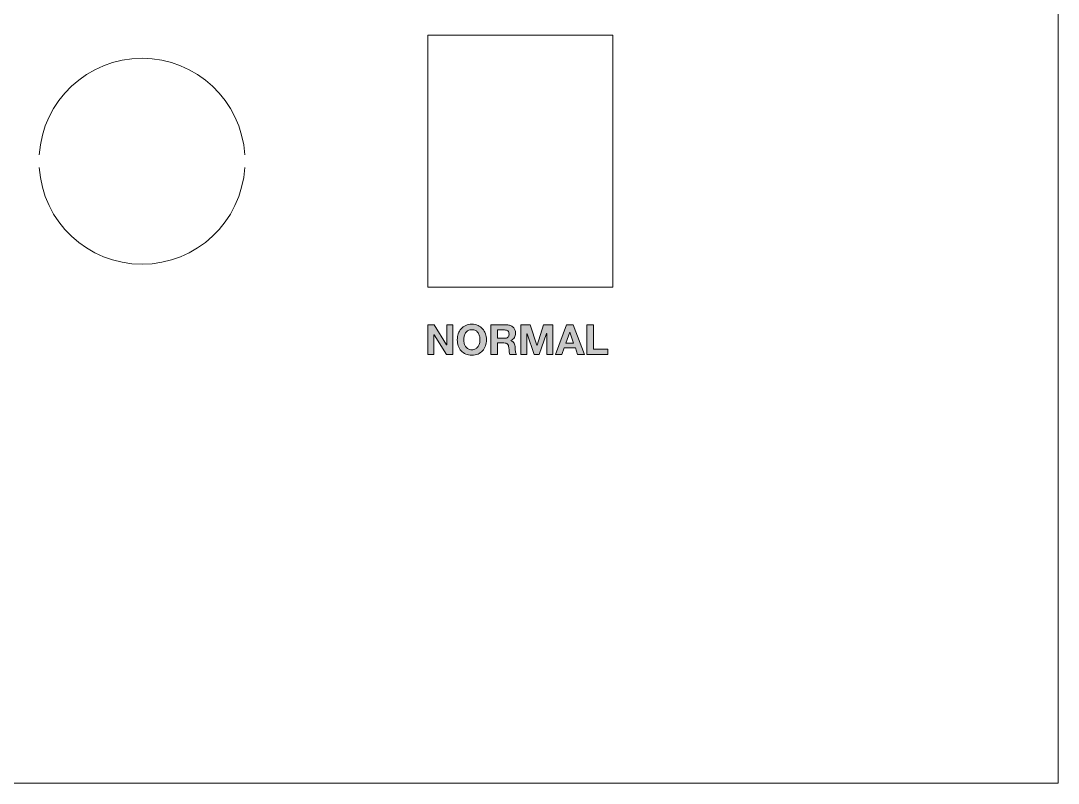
# Model space of a CAD drawing. Header units: millimetres. Extents: x -96603 to 124772, y -7961 to 11116.
# Drawn here: x 7066.5 to 7189.9, y 4432.6 to 4523.4 of the extents above; entities that cross this region are included whole.
import ezdxf

# ---------------------------------------------------------------- set-up
doc = ezdxf.new("R2010")
doc.units = ezdxf.units.MM
doc.layers.get('0').update_dxf_attribs({"lineweight": 15})
doc.layers.add('圖層 2', color=7, linetype='Continuous')

msp = doc.modelspace()

# ---------------------------------------------------------------- hatches: boundary and pattern name
h = msp.add_hatch(color=256)
h.paths.add_polyline_path([(7134.637, 4487.176), (7133.861, 4487.176), (7133.861, 4483.649), (7136.356, 4483.649), (7136.356, 4484.301), (7134.637, 4484.301)])
h.paths.add_polyline_path([(7132.237, 4487.176), (7131.441, 4487.176), (7130.108, 4483.649), (7130.888, 4483.649), (7131.165, 4484.434), (7132.484, 4484.434), (7132.75, 4483.649), (7133.555, 4483.649)])
h.paths.add_polyline_path([(7132.281, 4485.012), (7131.367, 4485.012), (7131.832, 4486.32)], flags=16)
h.paths.add_polyline_path([(7129.797, 4487.176), (7128.705, 4487.176), (7127.92, 4484.736), (7127.09, 4487.176), (7125.999, 4487.176), (7125.999, 4483.649), (7126.725, 4483.649), (7126.725, 4486.124), (7126.735, 4486.124), (7127.599, 4483.649), (7128.197, 4483.649), (7129.061, 4486.148), (7129.071, 4486.148), (7129.071, 4483.649), (7129.797, 4483.649)])
h.paths.add_polyline_path([(7117.183, 4484.81), (7117.173, 4484.81), (7115.701, 4487.176), (7114.931, 4487.176), (7114.931, 4483.649), (7115.657, 4483.649), (7115.657, 4486.01), (7115.667, 4486.01), (7117.134, 4483.649), (7117.909, 4483.649), (7117.909, 4487.176), (7117.183, 4487.176)])
h = msp.add_hatch(color=256)
edge = h.paths.add_edge_path()
edge.add_spline(control_points=[(7119.442, 4483.711), (7119.658, 4483.617), (7119.901, 4483.57), (7120.171, 4483.57), (7120.444, 4483.57), (7120.688, 4483.617), (7120.902, 4483.711)], knot_values=[10, 10, 10, 10, 11, 11, 11, 12, 12, 12, 12], degree=3, periodic=0)
edge.add_spline(control_points=[(7120.902, 4483.711), (7121.116, 4483.805), (7121.297, 4483.934), (7121.445, 4484.099)], knot_values=[9, 9, 9, 9, 10, 10, 10, 10], degree=3, periodic=0)
edge.add_spline(control_points=[(7121.445, 4484.099), (7121.593, 4484.263), (7121.707, 4484.457), (7121.786, 4484.679), (7121.865, 4484.901), (7121.904, 4485.141), (7121.904, 4485.398), (7121.904, 4485.661), (7121.865, 4485.905), (7121.786, 4486.131)], knot_values=[6, 6, 6, 6, 7, 7, 7, 8, 8, 8, 9, 9, 9, 9], degree=3, periodic=0)
edge.add_spline(control_points=[(7121.786, 4486.131), (7121.707, 4486.356), (7121.593, 4486.553), (7121.445, 4486.721)], knot_values=[5, 5, 5, 5, 6, 6, 6, 6], degree=3, periodic=0)
edge.add_spline(control_points=[(7121.445, 4486.721), (7121.297, 4486.889), (7121.116, 4487.021), (7120.902, 4487.116)], knot_values=[4, 4, 4, 4, 5, 5, 5, 5], degree=3, periodic=0)
edge.add_spline(control_points=[(7120.902, 4487.116), (7120.688, 4487.212), (7120.444, 4487.259), (7120.171, 4487.259), (7119.901, 4487.259), (7119.658, 4487.212), (7119.442, 4487.116)], knot_values=[2, 2, 2, 2, 3, 3, 3, 4, 4, 4, 4], degree=3, periodic=0)
edge.add_spline(control_points=[(7119.442, 4487.116), (7119.227, 4487.021), (7119.045, 4486.889), (7118.897, 4486.721)], knot_values=[1, 1, 1, 1, 2, 2, 2, 2], degree=3, periodic=0)
edge.add_spline(control_points=[(7118.897, 4486.721), (7118.749, 4486.553), (7118.635, 4486.356), (7118.556, 4486.131)], knot_values=[0, 0, 0, 0, 1, 1, 1, 1], degree=3, periodic=0)
edge.add_spline(control_points=[(7118.556, 4486.131), (7118.477, 4485.905), (7118.438, 4485.661), (7118.438, 4485.398), (7118.438, 4485.141), (7118.477, 4484.901), (7118.556, 4484.679)], knot_values=[14, 14, 14, 14, 15, 15, 15, 16, 16, 16, 16], degree=3, periodic=0)
edge.add_spline(control_points=[(7118.556, 4484.679), (7118.635, 4484.457), (7118.749, 4484.263), (7118.897, 4484.099)], knot_values=[13, 13, 13, 13, 14, 14, 14, 14], degree=3, periodic=0)
edge.add_spline(control_points=[(7118.897, 4484.099), (7119.045, 4483.934), (7119.227, 4483.805), (7119.442, 4483.711)], knot_values=[12, 12, 12, 12, 13, 13, 13, 13], degree=3, periodic=0)
edge = h.paths.add_edge_path(flags=16)
edge.add_spline(control_points=[(7120.616, 4484.318), (7120.494, 4484.251), (7120.345, 4484.217), (7120.171, 4484.217), (7119.996, 4484.217), (7119.848, 4484.251), (7119.727, 4484.318)], knot_values=[2, 2, 2, 2, 3, 3, 3, 4, 4, 4, 4], degree=3, periodic=0)
edge.add_spline(control_points=[(7119.727, 4484.318), (7119.605, 4484.386), (7119.506, 4484.476), (7119.43, 4484.588)], knot_values=[1, 1, 1, 1, 2, 2, 2, 2], degree=3, periodic=0)
edge.add_spline(control_points=[(7119.43, 4484.588), (7119.354, 4484.699), (7119.299, 4484.825), (7119.265, 4484.965)], knot_values=[0, 0, 0, 0, 1, 1, 1, 1], degree=3, periodic=0)
edge.add_spline(control_points=[(7119.265, 4484.965), (7119.23, 4485.105), (7119.213, 4485.249), (7119.213, 4485.398), (7119.213, 4485.552), (7119.23, 4485.702), (7119.265, 4485.847), (7119.299, 4485.992), (7119.354, 4486.121), (7119.43, 4486.235)], knot_values=[13, 13, 13, 13, 14, 14, 14, 15, 15, 15, 16, 16, 16, 16], degree=3, periodic=0)
edge.add_spline(control_points=[(7119.43, 4486.235), (7119.506, 4486.348), (7119.605, 4486.439), (7119.727, 4486.506)], knot_values=[12, 12, 12, 12, 13, 13, 13, 13], degree=3, periodic=0)
edge.add_spline(control_points=[(7119.727, 4486.506), (7119.848, 4486.574), (7119.996, 4486.608), (7120.171, 4486.608), (7120.345, 4486.608), (7120.494, 4486.574), (7120.616, 4486.506)], knot_values=[10, 10, 10, 10, 11, 11, 11, 12, 12, 12, 12], degree=3, periodic=0)
edge.add_spline(control_points=[(7120.616, 4486.506), (7120.737, 4486.439), (7120.836, 4486.348), (7120.912, 4486.235)], knot_values=[9, 9, 9, 9, 10, 10, 10, 10], degree=3, periodic=0)
edge.add_spline(control_points=[(7120.912, 4486.235), (7120.988, 4486.121), (7121.043, 4485.992), (7121.077, 4485.847)], knot_values=[8, 8, 8, 8, 9, 9, 9, 9], degree=3, periodic=0)
edge.add_spline(control_points=[(7121.077, 4485.847), (7121.112, 4485.702), (7121.129, 4485.552), (7121.129, 4485.398), (7121.129, 4485.249), (7121.112, 4485.105), (7121.077, 4484.965)], knot_values=[6, 6, 6, 6, 7, 7, 7, 8, 8, 8, 8], degree=3, periodic=0)
edge.add_spline(control_points=[(7121.077, 4484.965), (7121.043, 4484.825), (7120.988, 4484.699), (7120.912, 4484.588)], knot_values=[5, 5, 5, 5, 6, 6, 6, 6], degree=3, periodic=0)
edge.add_spline(control_points=[(7120.912, 4484.588), (7120.836, 4484.476), (7120.737, 4484.386), (7120.616, 4484.318)], knot_values=[4, 4, 4, 4, 5, 5, 5, 5], degree=3, periodic=0)
h = msp.add_hatch(color=256)
edge = h.paths.add_edge_path()
edge.add_spline(control_points=[(7123.984, 4485.027), (7124.178, 4485.027), (7124.318, 4484.984), (7124.404, 4484.899), (7124.489, 4484.813), (7124.545, 4484.678), (7124.572, 4484.494)], knot_values=[18, 18, 18, 18, 19, 19, 19, 20, 20, 20, 20], degree=3, periodic=0)
edge.add_spline(control_points=[(7124.572, 4484.494), (7124.591, 4484.352), (7124.606, 4484.204), (7124.616, 4484.049)], knot_values=[17, 17, 17, 17, 18, 18, 18, 18], degree=3, periodic=0)
edge.add_spline(control_points=[(7124.616, 4484.049), (7124.626, 4483.894), (7124.652, 4483.761), (7124.695, 4483.649)], knot_values=[16, 16, 16, 16, 17, 17, 17, 17], degree=3, periodic=0)
edge.add_spline(control_points=[(7124.695, 4483.649), (7124.695, 4483.649), (7125.471, 4483.649), (7125.471, 4483.649)], knot_values=[15, 15, 15, 15, 16, 16, 16, 16], degree=3, periodic=0)
edge.add_spline(control_points=[(7125.471, 4483.649), (7125.434, 4483.699), (7125.407, 4483.759), (7125.389, 4483.829)], knot_values=[14, 14, 14, 14, 15, 15, 15, 15], degree=3, periodic=0)
edge.add_spline(control_points=[(7125.389, 4483.829), (7125.371, 4483.9), (7125.358, 4483.975), (7125.349, 4484.054)], knot_values=[13, 13, 13, 13, 14, 14, 14, 14], degree=3, periodic=0)
edge.add_spline(control_points=[(7125.349, 4484.054), (7125.341, 4484.133), (7125.335, 4484.21), (7125.332, 4484.286)], knot_values=[12, 12, 12, 12, 13, 13, 13, 13], degree=3, periodic=0)
edge.add_spline(control_points=[(7125.332, 4484.286), (7125.329, 4484.362), (7125.325, 4484.428), (7125.322, 4484.484)], knot_values=[11, 11, 11, 11, 12, 12, 12, 12], degree=3, periodic=0)
edge.add_spline(control_points=[(7125.322, 4484.484), (7125.316, 4484.573), (7125.303, 4484.662), (7125.285, 4484.751)], knot_values=[10, 10, 10, 10, 11, 11, 11, 11], degree=3, periodic=0)
edge.add_spline(control_points=[(7125.285, 4484.751), (7125.267, 4484.839), (7125.238, 4484.921), (7125.199, 4484.995)], knot_values=[9, 9, 9, 9, 10, 10, 10, 10], degree=3, periodic=0)
edge.add_spline(control_points=[(7125.199, 4484.995), (7125.159, 4485.069), (7125.108, 4485.133), (7125.046, 4485.188)], knot_values=[8, 8, 8, 8, 9, 9, 9, 9], degree=3, periodic=0)
edge.add_spline(control_points=[(7125.046, 4485.188), (7124.983, 4485.242), (7124.904, 4485.282), (7124.809, 4485.309)], knot_values=[7, 7, 7, 7, 8, 8, 8, 8], degree=3, periodic=0)
edge.add_spline(control_points=[(7124.809, 4485.318), (7125.006, 4485.398), (7125.149, 4485.513), (7125.236, 4485.664)], knot_values=[5, 5, 5, 5, 6, 6, 6, 6], degree=3, periodic=0)
edge.add_spline(control_points=[(7125.236, 4485.664), (7125.323, 4485.816), (7125.367, 4485.995), (7125.367, 4486.202), (7125.367, 4486.337), (7125.343, 4486.463), (7125.295, 4486.58)], knot_values=[3, 3, 3, 3, 4, 4, 4, 5, 5, 5, 5], degree=3, periodic=0)
edge.add_spline(control_points=[(7125.295, 4486.58), (7125.247, 4486.697), (7125.178, 4486.8), (7125.088, 4486.889)], knot_values=[2, 2, 2, 2, 3, 3, 3, 3], degree=3, periodic=0)
edge.add_spline(control_points=[(7125.088, 4486.889), (7124.997, 4486.978), (7124.888, 4487.048), (7124.762, 4487.099)], knot_values=[1, 1, 1, 1, 2, 2, 2, 2], degree=3, periodic=0)
edge.add_spline(control_points=[(7124.762, 4487.099), (7124.635, 4487.15), (7124.493, 4487.176), (7124.334, 4487.176)], knot_values=[0, 0, 0, 0, 1, 1, 1, 1], degree=3, periodic=0)
edge.add_spline(control_points=[(7124.334, 4487.176), (7124.334, 4487.176), (7122.433, 4487.176), (7122.433, 4487.176)], knot_values=[24, 24, 24, 24, 25, 25, 25, 25], degree=3, periodic=0)
edge.add_spline(control_points=[(7122.433, 4487.176), (7122.433, 4487.176), (7122.433, 4483.649), (7122.433, 4483.649)], knot_values=[23, 23, 23, 23, 24, 24, 24, 24], degree=3, periodic=0)
edge.add_spline(control_points=[(7122.433, 4483.649), (7122.433, 4483.649), (7123.208, 4483.649), (7123.208, 4483.649)], knot_values=[22, 22, 22, 22, 23, 23, 23, 23], degree=3, periodic=0)
edge.add_spline(control_points=[(7123.208, 4483.649), (7123.208, 4483.649), (7123.208, 4485.027), (7123.208, 4485.027)], knot_values=[21, 21, 21, 21, 22, 22, 22, 22], degree=3, periodic=0)
edge.add_spline(control_points=[(7123.208, 4485.027), (7123.208, 4485.027), (7123.984, 4485.027), (7123.984, 4485.027)], knot_values=[20, 20, 20, 20, 21, 21, 21, 21], degree=3, periodic=0)
edge = h.paths.add_edge_path(flags=16)
edge.add_spline(control_points=[(7124.058, 4485.58), (7124.058, 4485.58), (7123.208, 4485.58), (7123.208, 4485.58)], knot_values=[6, 6, 6, 6, 7, 7, 7, 7], degree=3, periodic=0)
edge.add_spline(control_points=[(7123.208, 4485.58), (7123.208, 4485.58), (7123.208, 4486.573), (7123.208, 4486.573)], knot_values=[5, 5, 5, 5, 6, 6, 6, 6], degree=3, periodic=0)
edge.add_spline(control_points=[(7123.208, 4486.573), (7123.208, 4486.573), (7124.058, 4486.573), (7124.058, 4486.573)], knot_values=[4, 4, 4, 4, 5, 5, 5, 5], degree=3, periodic=0)
edge.add_spline(control_points=[(7124.058, 4486.573), (7124.236, 4486.573), (7124.369, 4486.534), (7124.458, 4486.457)], knot_values=[3, 3, 3, 3, 4, 4, 4, 4], degree=3, periodic=0)
edge.add_spline(control_points=[(7124.458, 4486.457), (7124.547, 4486.38), (7124.591, 4486.255), (7124.591, 4486.084), (7124.591, 4485.906), (7124.547, 4485.778), (7124.458, 4485.699)], knot_values=[1, 1, 1, 1, 2, 2, 2, 3, 3, 3, 3], degree=3, periodic=0)
edge.add_spline(control_points=[(7124.458, 4485.699), (7124.369, 4485.62), (7124.236, 4485.58), (7124.058, 4485.58)], knot_values=[0, 0, 0, 0, 1, 1, 1, 1], degree=3, periodic=0)

# ---------------------------------------------------------------- linework, layer by layer
for p in [(7189.931, 5182.649), (6969.931, 4432.649)]:
    msp.add_line(p, (7189.931, 4432.649))
msp.add_lwpolyline([(7114.931, 4491.649), (7136.931, 4491.649), (7136.931, 4521.649), (7114.931, 4521.649)], close=True)
for start, end in [(3.5101, 176.4899), (183.5101, 356.4899)]:
    msp.add_arc((7080.931, 4506.649), 12.25, start, end)
at = {"layer": '圖層 2', "lineweight": 0}
for p, q in [((7114.931, 4487.176), (7115.701, 4487.176)), ((7114.931, 4483.649), (7114.931, 4487.176)), ((7115.701, 4487.176), (7117.173, 4484.81)), ((7117.183, 4487.176), (7117.909, 4487.176)), ((7117.183, 4484.81), (7117.183, 4487.176)), ((7117.909, 4487.176), (7117.909, 4483.649)), ((7125.999, 4487.176), (7127.09, 4487.176)), ((7125.999, 4483.649), (7125.999, 4487.176)), ((7127.09, 4487.176), (7127.915, 4484.751)), ((7127.925, 4484.751), (7128.705, 4487.176)), ((7128.705, 4487.176), (7129.797, 4487.176)), ((7129.797, 4487.176), (7129.797, 4483.649)), ((7130.108, 4483.649), (7131.441, 4487.176)), ((7131.441, 4487.176), (7132.237, 4487.176)), ((7132.237, 4487.176), (7133.555, 4483.649)), ((7133.861, 4487.176), (7134.637, 4487.176)), ((7133.861, 4483.649), (7133.861, 4487.176)), ((7134.637, 4487.176), (7134.637, 4484.301)), ((7115.657, 4486.01), (7115.657, 4483.649)), ((7115.667, 4486.01), (7115.657, 4486.01)), ((7117.134, 4483.649), (7115.667, 4486.01)), ((7126.725, 4486.124), (7126.725, 4483.649)), ((7126.735, 4486.124), (7126.725, 4486.124)), ((7127.599, 4483.649), (7126.735, 4486.124)), ((7129.061, 4486.148), (7128.197, 4483.649)), ((7129.071, 4486.148), (7129.061, 4486.148)), ((7129.071, 4483.649), (7129.071, 4486.148)), ((7131.827, 4486.306), (7131.367, 4485.012)), ((7131.837, 4486.306), (7131.827, 4486.306)), ((7132.281, 4485.012), (7131.837, 4486.306)), ((7117.173, 4484.81), (7117.183, 4484.81)), ((7127.915, 4484.751), (7127.925, 4484.751)), ((7131.165, 4484.434), (7130.888, 4483.649)), ((7132.484, 4484.434), (7131.165, 4484.434)), ((7131.367, 4485.012), (7132.281, 4485.012)), ((7132.75, 4483.649), (7132.484, 4484.434)), ((7134.637, 4484.301), (7136.356, 4484.301)), ((7136.356, 4484.301), (7136.356, 4483.649)), ((7115.657, 4483.649), (7114.931, 4483.649)), ((7117.909, 4483.649), (7117.134, 4483.649)), ((7126.725, 4483.649), (7125.999, 4483.649)), ((7128.197, 4483.649), (7127.599, 4483.649)), ((7129.797, 4483.649), (7129.071, 4483.649)), ((7130.888, 4483.649), (7130.108, 4483.649)), ((7133.555, 4483.649), (7132.75, 4483.649)), ((7136.356, 4483.649), (7133.861, 4483.649))]:
    msp.add_line(p, q, dxfattribs=at)
for points in [[(7118.556, 4486.131), (7118.635, 4486.356), (7118.749, 4486.553), (7118.897, 4486.721)], [(7118.897, 4486.721), (7119.045, 4486.889), (7119.227, 4487.021), (7119.442, 4487.116)], [(7120.902, 4487.116), (7121.116, 4487.021), (7121.297, 4486.889), (7121.445, 4486.721)], [(7121.445, 4486.721), (7121.593, 4486.553), (7121.707, 4486.356), (7121.786, 4486.131)], [(7122.433, 4487.176), (7122.433, 4487.176), (7124.334, 4487.176), (7124.334, 4487.176)], [(7122.433, 4483.649), (7122.433, 4483.649), (7122.433, 4487.176), (7122.433, 4487.176)], [(7123.208, 4486.573), (7123.208, 4486.573), (7123.208, 4485.58), (7123.208, 4485.58)], [(7124.058, 4486.573), (7124.058, 4486.573), (7123.208, 4486.573), (7123.208, 4486.573)], [(7124.458, 4486.457), (7124.369, 4486.534), (7124.236, 4486.573), (7124.058, 4486.573)], [(7124.334, 4487.176), (7124.493, 4487.176), (7124.635, 4487.15), (7124.762, 4487.099)], [(7124.762, 4487.099), (7124.888, 4487.048), (7124.997, 4486.978), (7125.088, 4486.889)], [(7125.088, 4486.889), (7125.178, 4486.8), (7125.247, 4486.697), (7125.295, 4486.58)], [(7119.727, 4486.506), (7119.605, 4486.439), (7119.506, 4486.348), (7119.43, 4486.235)], [(7120.912, 4486.235), (7120.836, 4486.348), (7120.737, 4486.439), (7120.616, 4486.506)], [(7121.077, 4485.847), (7121.043, 4485.992), (7120.988, 4486.121), (7120.912, 4486.235)], [(7123.208, 4485.58), (7123.208, 4485.58), (7124.058, 4485.58), (7124.058, 4485.58)], [(7124.058, 4485.58), (7124.236, 4485.58), (7124.369, 4485.62), (7124.458, 4485.699)], [(7125.236, 4485.664), (7125.149, 4485.513), (7125.006, 4485.398), (7124.809, 4485.318)], [(7118.897, 4484.099), (7118.749, 4484.263), (7118.635, 4484.457), (7118.556, 4484.679)], [(7119.265, 4484.965), (7119.299, 4484.825), (7119.354, 4484.699), (7119.43, 4484.588)], [(7119.43, 4484.588), (7119.506, 4484.476), (7119.605, 4484.386), (7119.727, 4484.318)], [(7120.616, 4484.318), (7120.737, 4484.386), (7120.836, 4484.476), (7120.912, 4484.588)], [(7120.912, 4484.588), (7120.988, 4484.699), (7121.043, 4484.825), (7121.077, 4484.965)], [(7123.208, 4485.027), (7123.208, 4485.027), (7123.208, 4483.649), (7123.208, 4483.649)], [(7123.984, 4485.027), (7123.984, 4485.027), (7123.208, 4485.027), (7123.208, 4485.027)], [(7124.616, 4484.049), (7124.606, 4484.204), (7124.591, 4484.352), (7124.572, 4484.494)], [(7124.809, 4485.318), (7124.809, 4485.318), (7124.809, 4485.309), (7124.809, 4485.309)], [(7124.809, 4485.309), (7124.904, 4485.282), (7124.983, 4485.242), (7125.046, 4485.188)], [(7125.046, 4485.188), (7125.108, 4485.133), (7125.159, 4485.069), (7125.199, 4484.995)], [(7125.199, 4484.995), (7125.238, 4484.921), (7125.267, 4484.839), (7125.285, 4484.751)], [(7125.285, 4484.751), (7125.303, 4484.662), (7125.316, 4484.573), (7125.322, 4484.484)], [(7125.322, 4484.484), (7125.325, 4484.428), (7125.329, 4484.362), (7125.332, 4484.286)], [(7125.332, 4484.286), (7125.335, 4484.21), (7125.341, 4484.133), (7125.349, 4484.054)], [(7119.442, 4483.711), (7119.227, 4483.805), (7119.045, 4483.934), (7118.897, 4484.099)], [(7121.445, 4484.099), (7121.297, 4483.934), (7121.116, 4483.805), (7120.902, 4483.711)], [(7123.208, 4483.649), (7123.208, 4483.649), (7122.433, 4483.649), (7122.433, 4483.649)], [(7124.695, 4483.649), (7124.652, 4483.761), (7124.626, 4483.894), (7124.616, 4484.049)], [(7125.471, 4483.649), (7125.471, 4483.649), (7124.695, 4483.649), (7124.695, 4483.649)], [(7125.349, 4484.054), (7125.358, 4483.975), (7125.371, 4483.9), (7125.389, 4483.829)], [(7125.389, 4483.829), (7125.407, 4483.759), (7125.434, 4483.699), (7125.471, 4483.649)]]:
    msp.add_open_spline(points, degree=3, dxfattribs=at)
for points, knots in [([(7119.442, 4487.116), (7119.658, 4487.212), (7119.901, 4487.259), (7120.171, 4487.259), (7120.444, 4487.259), (7120.688, 4487.212), (7120.902, 4487.116)], [2, 2, 2, 2, 3, 3, 3, 4, 4, 4, 4]), ([(7120.616, 4486.506), (7120.494, 4486.574), (7120.345, 4486.608), (7120.171, 4486.608), (7119.996, 4486.608), (7119.848, 4486.574), (7119.727, 4486.506)], [10, 10, 10, 10, 11, 11, 11, 12, 12, 12, 12]), ([(7125.295, 4486.58), (7125.343, 4486.463), (7125.367, 4486.337), (7125.367, 4486.202), (7125.367, 4485.995), (7125.323, 4485.816), (7125.236, 4485.664)], [3, 3, 3, 3, 4, 4, 4, 5, 5, 5, 5]), ([(7118.556, 4484.679), (7118.477, 4484.901), (7118.438, 4485.141), (7118.438, 4485.398), (7118.438, 4485.661), (7118.477, 4485.905), (7118.556, 4486.131)], [14, 14, 14, 14, 15, 15, 15, 16, 16, 16, 16]), ([(7119.43, 4486.235), (7119.354, 4486.121), (7119.299, 4485.992), (7119.265, 4485.847), (7119.23, 4485.702), (7119.213, 4485.552), (7119.213, 4485.398), (7119.213, 4485.249), (7119.23, 4485.105), (7119.265, 4484.965)], [13, 13, 13, 13, 14, 14, 14, 15, 15, 15, 16, 16, 16, 16]), ([(7121.077, 4484.965), (7121.112, 4485.105), (7121.129, 4485.249), (7121.129, 4485.398), (7121.129, 4485.552), (7121.112, 4485.702), (7121.077, 4485.847)], [6, 6, 6, 6, 7, 7, 7, 8, 8, 8, 8]), ([(7121.786, 4486.131), (7121.865, 4485.905), (7121.904, 4485.661), (7121.904, 4485.398), (7121.904, 4485.141), (7121.865, 4484.901), (7121.786, 4484.679), (7121.707, 4484.457), (7121.593, 4484.263), (7121.445, 4484.099)], [6, 6, 6, 6, 7, 7, 7, 8, 8, 8, 9, 9, 9, 9]), ([(7124.458, 4485.699), (7124.547, 4485.778), (7124.591, 4485.906), (7124.591, 4486.084), (7124.591, 4486.255), (7124.547, 4486.38), (7124.458, 4486.457)], [1, 1, 1, 1, 2, 2, 2, 3, 3, 3, 3]), ([(7119.727, 4484.318), (7119.848, 4484.251), (7119.996, 4484.217), (7120.171, 4484.217), (7120.345, 4484.217), (7120.494, 4484.251), (7120.616, 4484.318)], [2, 2, 2, 2, 3, 3, 3, 4, 4, 4, 4]), ([(7124.572, 4484.494), (7124.545, 4484.678), (7124.489, 4484.813), (7124.404, 4484.899), (7124.318, 4484.984), (7124.178, 4485.027), (7123.984, 4485.027)], [18, 18, 18, 18, 19, 19, 19, 20, 20, 20, 20]), ([(7120.902, 4483.711), (7120.688, 4483.617), (7120.444, 4483.57), (7120.171, 4483.57), (7119.901, 4483.57), (7119.658, 4483.617), (7119.442, 4483.711)], [10, 10, 10, 10, 11, 11, 11, 12, 12, 12, 12])]:
    msp.add_open_spline(points, degree=3, knots=knots, dxfattribs=at)

doc.saveas('drawing.dxf')
